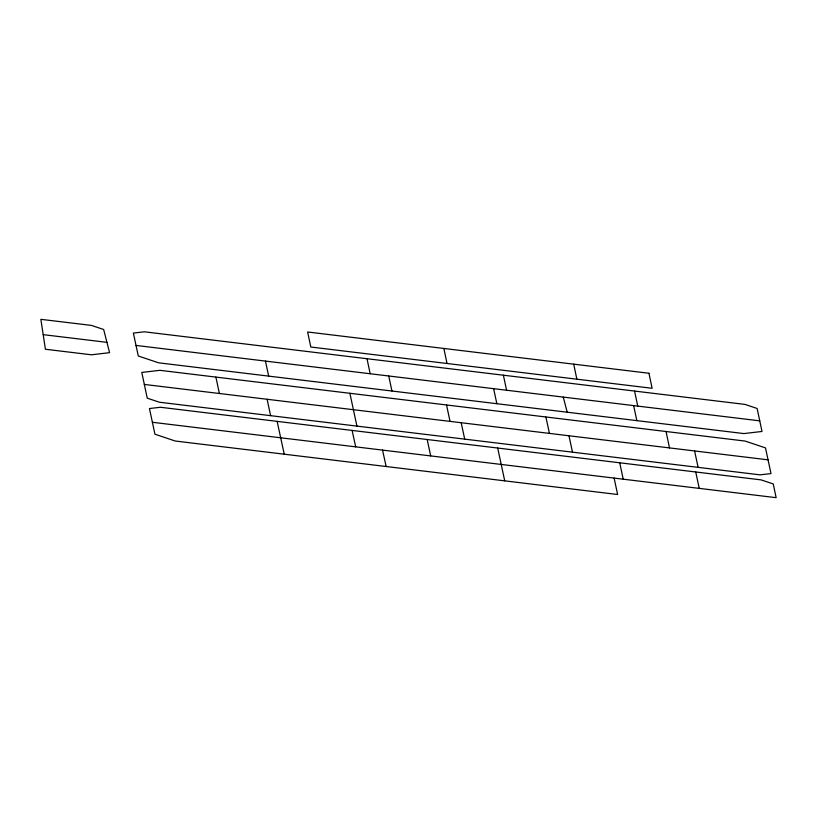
<?xml version="1.0" encoding="UTF-8"?>
<svg xmlns="http://www.w3.org/2000/svg" width="817" height="817" viewBox="0 0 817 817"><rect width="100%" height="100%" fill="white"/><g stroke="black" fill="none" stroke-linecap="round" stroke-linejoin="round"><path stroke-width="1.23" d="M136.03 345.438L759.749 420.847L761.995 431.458L743.868 433.572L158.6 362.809L138.287 355.998L133.375 333.07L144.374 331.804L745.033 404.415L757.104 408.469L759.749 420.847M43.209 334.653L45.405 349.247L91.514 354.803L109.57 352.658L103.667 329.496L91.402 325.401L40.85 319.324L43.209 334.653L106.945 342.343M144.323 384.429L768.041 459.828L771.003 473.584L760.035 474.851L159.376 402.219L147.244 398.165L141.78 372.429L159.918 370.326L745.124 441.068L765.498 447.9L768.041 459.828M152.381 422.277L776.15 497.676L773.229 483.94L761.097 479.885L160.449 407.264L149.45 408.531L154.934 434.205L175.236 441.017L617.621 494.499L614.108 478.088M563.26 397.082L567.212 412.207M352.096 430.436L355.712 446.858M284.245 454.191L277.126 421.368M382.54 450.096L386.155 466.517M545.879 416.987L549.433 433.388M694.593 450.943L698.106 467.365M695.727 471.971L699.24 488.382M633.635 405.6L636.851 420.632M619.705 462.779L623.218 479.191M568.969 435.757L572.492 452.169M493.621 388.667L496.848 403.71M497.696 448.033L504.722 480.856M461.186 422.726L464.71 439.137M446.531 404.977L450.034 421.378M427.168 439.505L430.692 455.917M388.729 375.983L391.946 391.026M349.89 393.294L356.917 426.106M265.443 361.083L268.67 376.116M267.108 399.268L270.611 415.669M215.892 377.097L219.395 393.498M666.049 431.509L669.491 447.91M634.574 391.067L637.74 406.1M573.708 364.168L576.873 379.19M503.395 375.197L506.571 390.23M443.856 348.461L447.032 363.494M367.007 358.714L370.172 373.747M648.943 373.257L307.631 331.988L310.807 347.021L652.119 388.289L648.943 373.257"/></g></svg>
